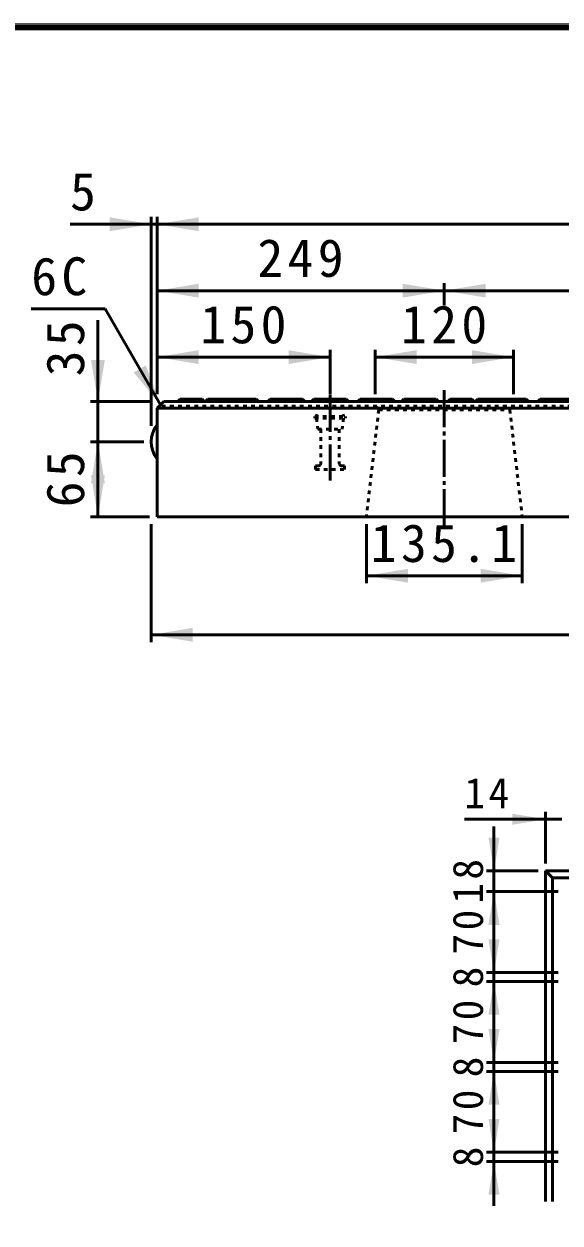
# Model space of a CAD drawing. Units: millimetres, scale not verified. Extents: x 100 to 4105, y 100 to 2870.
# Drawn here: x 2158 to 2884, y 1245 to 2870 of the extents above; entities that cross this region are included whole.
import ezdxf
from ezdxf.enums import TextEntityAlignment as Align

# ---------------------------------------------------------------- set-up
doc = ezdxf.new("R2010")
doc.units = ezdxf.units.MM
doc.header["$LTSCALE"] = 5
doc.linetypes.add('USER1', pattern=[2.2, 1, -1.2])
doc.linetypes.add('USER2', pattern=[13.4, 10, -1.2, 1, -1.2])
doc.layers.add('V-nasSTD', color=7, linetype='Continuous', lineweight=50)
doc.styles.add('ＭＳ ゴシック', font='')
doc.styles.get('ＭＳ ゴシック').set_extended_font_data('MS Gothic')

msp = doc.modelspace()

# ---------------------------------------------------------------- hatches: boundary and pattern name
at = {"layer": 'V-nasSTD'}
for points in [[(2274.58, 2608.038), (2330.83, 2598.663), (2274.58, 2589.288)], [(2394.892, 2608.038), (2338.642, 2598.663), (2394.892, 2589.288)], [(2394.892, 2518.038), (2338.642, 2508.663), (2394.892, 2499.288)], [(2671.455, 2499.288), (2727.705, 2508.663), (2671.455, 2518.038)], [(2783.955, 2518.038), (2727.705, 2508.663), (2783.955, 2499.288)], [(2394.892, 2428.038), (2338.642, 2418.663), (2394.892, 2409.288)], [(2516.767, 2409.288), (2573.017, 2418.663), (2516.767, 2428.038)], [(2690.205, 2428.038), (2633.955, 2418.663), (2690.205, 2409.288)], [(2765.205, 2428.038), (2821.455, 2418.663), (2765.205, 2409.288)], [(2249.267, 2414.913), (2258.642, 2358.663), (2268.017, 2414.913)], [(2323.324, 2407.377), (2343.33, 2353.975), (2307.086, 2398.002)], [(2268.017, 2247.725), (2258.642, 2303.975), (2249.267, 2247.725)], [(2249.267, 2258.663), (2258.642, 2202.413), (2268.017, 2258.663)], [(2678.408, 2113.038), (2622.158, 2122.413), (2678.408, 2131.788)], [(2777.002, 2113.038), (2833.252, 2122.413), (2777.002, 2131.788)], [(2387.08, 2051.788), (2330.83, 2042.413), (2387.08, 2033.038)], [(2820.001, 1785.045), (2865.001, 1792.545), (2820.001, 1800.045)], [(2787.501, 1767.545), (2795.001, 1722.545), (2802.501, 1767.545)], [(2802.501, 1649.42), (2795.001, 1694.42), (2787.501, 1649.42)], [(2787.501, 1630.045), (2795.001, 1585.045), (2802.501, 1630.045)], [(2802.501, 1527.545), (2795.001, 1572.545), (2787.501, 1527.545)], [(2787.501, 1508.17), (2795.001, 1463.17), (2802.501, 1508.17)], [(2802.501, 1405.67), (2795.001, 1450.67), (2787.501, 1405.67)], [(2787.501, 1386.295), (2795.001, 1341.295), (2802.501, 1386.295)], [(2802.501, 1283.795), (2795.001, 1328.795), (2787.501, 1283.795)]]:
    msp.add_hatch(color=256, dxfattribs=at).paths.add_polyline_path(points)

# ---------------------------------------------------------------- linework, layer by layer
at = {"layer": 'V-nasSTD', "lineweight": 100}
msp.add_line((4100, 2865), (105, 2865), dxfattribs=at)
at = {"layer": 'V-nasSTD'}
for p, q in [((2330.83, 2608.663), (2330.83, 2325.538)), ((2338.642, 2608.663), (2338.642, 2368.663)), ((2220.83, 2598.663), (2330.83, 2598.663)), ((2330.83, 2598.663), (2338.642, 2598.663)), ((3893.33, 2598.663), (2338.642, 2598.663)), ((2727.705, 2518.663), (2727.705, 2488.663)), ((2727.705, 2508.663), (2338.642, 2508.663)), ((3504.267, 2508.663), (2727.705, 2508.663)), ((2268.33, 2483.879), (2168.33, 2483.879)), ((2343.33, 2353.975), (2268.33, 2483.879)), ((2258.642, 2468.663), (2258.642, 2358.663)), ((2573.017, 2428.663), (2573.017, 2368.663)), ((2633.955, 2428.663), (2633.955, 2368.663)), ((2821.455, 2428.663), (2821.455, 2368.663)), ((2573.017, 2418.663), (2338.642, 2418.663)), ((2821.455, 2418.663), (2633.955, 2418.663)), ((2328.642, 2358.663), (2248.642, 2358.663)), ((2258.642, 2358.663), (2258.642, 2303.975)), ((2348.017, 2358.663), (2338.642, 2349.288)), ((3883.955, 2358.663), (2348.017, 2358.663)), ((2369.892, 2361.788), (2366.767, 2358.663)), ((2399.58, 2361.788), (2369.892, 2361.788)), ((2402.705, 2358.663), (2399.58, 2361.788)), ((2407.392, 2361.788), (2404.267, 2358.663)), ((2473.017, 2361.788), (2407.392, 2361.788)), ((2476.142, 2358.663), (2473.017, 2361.788)), ((2491.767, 2361.788), (2488.642, 2358.663)), ((2535.517, 2361.788), (2491.767, 2361.788)), ((2538.642, 2358.663), (2535.517, 2361.788)), ((2551.142, 2361.788), (2548.017, 2358.663)), ((2594.892, 2361.788), (2551.142, 2361.788)), ((2598.017, 2358.663), (2594.892, 2361.788)), ((2613.642, 2361.788), (2610.517, 2358.663)), ((2657.392, 2361.788), (2613.642, 2361.788)), ((2660.517, 2358.663), (2657.392, 2361.788)), ((2673.017, 2361.788), (2669.892, 2358.663)), ((2716.767, 2361.788), (2673.017, 2361.788)), ((2719.892, 2358.663), (2716.767, 2361.788)), ((2735.517, 2361.788), (2732.392, 2358.663)), ((2765.205, 2361.788), (2735.517, 2361.788)), ((2768.33, 2358.663), (2765.205, 2361.788)), ((2773.017, 2361.788), (2769.892, 2358.663)), ((2838.642, 2361.788), (2773.017, 2361.788)), ((2841.767, 2358.663), (2838.642, 2361.788)), ((2857.392, 2361.788), (2854.267, 2358.663)), ((2901.142, 2361.788), (2857.392, 2361.788)), ((2338.642, 2349.288), (2338.642, 2202.413)), ((3893.33, 2349.288), (2338.642, 2349.288)), ((2320.83, 2303.975), (2248.642, 2303.975)), ((2258.642, 2303.975), (2258.642, 2202.413)), ((2328.642, 2202.413), (2248.642, 2202.413)), ((2338.642, 2202.413), (3893.33, 2202.413)), ((2330.83, 2032.413), (2330.83, 2192.413)), ((2622.158, 2112.413), (2622.158, 2192.413)), ((2833.252, 2112.413), (2833.252, 2192.413)), ((2833.252, 2122.413), (2622.158, 2122.413)), ((3893.33, 2042.413), (2330.83, 2042.413)), ((2755.001, 1792.545), (2865.001, 1792.545)), ((2865.001, 1732.545), (2865.001, 1802.545)), ((2865.001, 1792.545), (2886.876, 1792.545)), ((2795.001, 1782.545), (2795.001, 1722.545)), ((2855.001, 1722.545), (2785.001, 1722.545)), ((2795.001, 1722.545), (2795.001, 1694.42)), ((2865.001, 1722.545), (2865.001, 1274.545)), ((3693.126, 1722.545), (2865.001, 1722.545)), ((2865.001, 1722.545), (2874.376, 1713.17)), ((3683.751, 1713.17), (2874.376, 1713.17)), ((2874.376, 1713.17), (2874.376, 1274.545)), ((2882.001, 1694.42), (2785.001, 1694.42)), ((2795.001, 1585.045), (2795.001, 1694.42)), ((2882.001, 1585.045), (2785.001, 1585.045)), ((2795.001, 1585.045), (2795.001, 1572.545)), ((2882.001, 1572.545), (2785.001, 1572.545)), ((2795.001, 1463.17), (2795.001, 1572.545)), ((2882.001, 1463.17), (2785.001, 1463.17)), ((2795.001, 1463.17), (2795.001, 1450.67)), ((2882.001, 1450.67), (2785.001, 1450.67)), ((2795.001, 1341.295), (2795.001, 1450.67)), ((2882.001, 1341.295), (2785.001, 1341.295)), ((2795.001, 1341.295), (2795.001, 1328.795)), ((2882.001, 1328.795), (2785.001, 1328.795)), ((2795.001, 1268.795), (2795.001, 1328.795))]:
    msp.add_line(p, q, dxfattribs=at)
at = {"layer": 'V-nasSTD', "linetype": 'USER2'}
for p, q in [((2727.705, 2373.663), (2727.705, 2187.413)), ((2573.017, 2367.413), (2573.017, 2251.475))]:
    msp.add_line(p, q, dxfattribs=at)
at = {"layer": 'V-nasSTD', "linetype": 'USER1'}
for p, q in [((3890.205, 2352.413), (2341.767, 2352.413)), ((2556.611, 2352.413), (2554.658, 2338.35)), ((2589.424, 2352.413), (2591.377, 2338.35)), ((2638.955, 2347.413), (2622.158, 2202.413)), ((2633.955, 2352.413), (2638.955, 2347.413)), ((2638.955, 2347.413), (2816.455, 2347.413)), ((2821.455, 2352.413), (2816.455, 2347.413)), ((2816.455, 2347.413), (2833.252, 2202.413)), ((2552.314, 2338.35), (2593.72, 2338.35)), ((2552.314, 2338.35), (2552.314, 2336.006)), ((2552.314, 2336.006), (2593.72, 2336.006)), ((2554.658, 2336.006), (2556.611, 2321.163)), ((2591.377, 2336.006), (2589.424, 2321.163)), ((2593.72, 2338.35), (2593.72, 2336.006)), ((2556.611, 2321.163), (2589.424, 2321.163)), ((2560.517, 2321.163), (2560.517, 2274.657)), ((2585.517, 2321.163), (2585.517, 2274.657)), ((2553.486, 2271.163), (2553.486, 2266.475)), ((2553.486, 2271.163), (2556.655, 2271.163)), ((2553.486, 2266.475), (2592.549, 2266.475)), ((2558.79, 2271.861), (2558.052, 2271.493)), ((2587.245, 2271.861), (2587.982, 2271.493)), ((2589.38, 2271.163), (2592.549, 2271.163)), ((2592.549, 2271.163), (2592.549, 2266.475))]:
    msp.add_line(p, q, dxfattribs=at)
at = {"layer": 'V-nasSTD', "lineweight": 13}
msp.add_lwpolyline([(100, 100), (100, 2870), (4105, 2870), (4105, 100)], close=True, dxfattribs=at)
at = {"layer": 'V-nasSTD'}
msp.add_arc((2369.892, 2303.975), 39.062, 143.1301, 216.8699, dxfattribs=at)
at = {"layer": 'V-nasSTD', "linetype": 'USER1'}
for centre, start, end in [((2557.392, 2274.657), 296.56505, 0), ((2588.642, 2274.657), 180, 243.43495), ((2556.655, 2274.288), 270, 296.56505), ((2589.38, 2274.288), 243.43495, 270)]:
    msp.add_arc(centre, 3.125, start, end, dxfattribs=at)

# ---------------------------------------------------------------- texts
at = {"layer": 'V-nasSTD', "style": 'ＭＳ ゴシック'}
msp.add_text('5', height=51.32, dxfattribs=at).set_placement((2220.83, 2668.663), align=Align.TOP_LEFT)
for p in [(2739.001, 1564.795), (2739.001, 1442.92), (2739.001, 1321.045)]:
    msp.add_text('8', height=41.06, rotation=90, dxfattribs=at).set_placement(p, align=Align.TOP_LEFT)
at = {"layer": 'V-nasSTD', "attachment_point": 1, "style": 'ＭＳ ゴシック'}
for s, insert, char_height in [('\\T1.17;249', (2474.674, 2578.663), 51.32), ('\\T1.17;6C', (2168.33, 2553.879), 51.32), ('\\T1.17;150', (2397.33, 2488.663), 51.32), ('\\T1.17;120', (2669.205, 2488.663), 51.32), ('\\T1.17;135.1', (2628.205, 2192.413), 51.32), ('\\T1.17;14', (2755.001, 1848.545), 41.06)]:
    msp.add_mtext(s, dxfattribs=dict(at, insert=insert, char_height=char_height))
at = {"layer": 'V-nasSTD', "attachment_point": 1, "rotation": 90, "style": 'ＭＳ ゴシック'}
for s, insert, char_height in [('\\T1.17;35', (2188.642, 2392.663), 51.32), ('\\T1.17;65', (2188.642, 2215.194), 51.32), ('\\T1.17;18', (2739.001, 1678.083), 41.06), ('\\T1.17;70', (2739.001, 1609.333), 41.06), ('\\T1.17;70', (2739.001, 1487.458), 41.06), ('\\T1.17;70', (2739.001, 1365.583), 41.06)]:
    msp.add_mtext(s, dxfattribs=dict(at, insert=insert, char_height=char_height))

doc.saveas('drawing.dxf')
